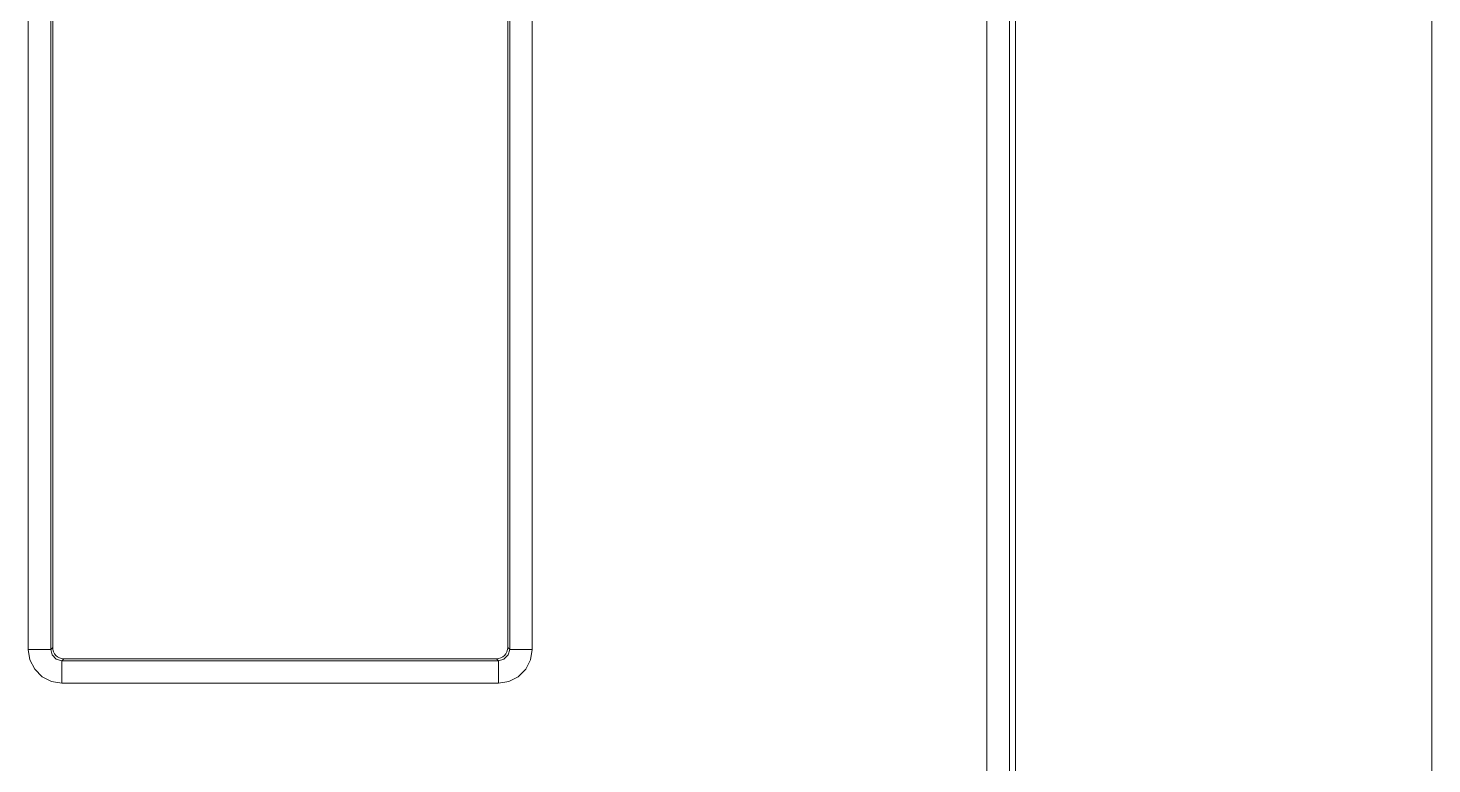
# Model space of a CAD drawing. Header units: millimetres. Extents: x 33157 to 59611, y -29750 to 1750.
# Drawn here: x 55095.9 to 55158.2, y 459.6 to 492.3 of the extents above; entities that cross this region are included whole.
import ezdxf

# ---------------------------------------------------------------- set-up
doc = ezdxf.new("R2010")
doc.units = ezdxf.units.MM
doc.layers.add('layer 1', color=7, linetype='Continuous', lineweight=18)
doc.layers.add('YOUCEGUDINGEDXF_CONTINUOUS_LINE', color=7, linetype='Continuous', lineweight=18)

msp = doc.modelspace()

# ---------------------------------------------------------------- linework, layer by layer
at = {"layer": 'layer 1', "lineweight": 9}
for p, q in [((55138.459, 575.291), (55138.459, 409.28)), ((55139.46, 574.291), (55139.46, 410.281)), ((55139.723, 574.291), (55139.723, 410.281)), ((55095.883, 519.53), (55095.883, 464.69)), ((55096.884, 519.53), (55096.884, 464.69)), ((55096.972, 519.442), (55096.972, 464.778)), ((55117.18, 519.442), (55117.18, 464.778)), ((55117.268, 519.53), (55117.268, 464.69)), ((55118.269, 519.53), (55118.269, 464.69)), ((55097.384, 464.19), (55097.384, 463.19)), ((55116.768, 464.19), (55116.768, 463.19))]:
    msp.add_line(p, q, dxfattribs=at)
for points in [[(55095.883, 464.69), (55095.883, 464.69), (55096.884, 464.69), (55096.884, 464.69)], [(55096.972, 464.778), (55096.972, 464.778), (55096.884, 464.69), (55096.884, 464.69)], [(55117.18, 464.778), (55117.18, 464.778), (55117.268, 464.69), (55117.268, 464.69)], [(55118.269, 464.69), (55118.269, 464.69), (55117.268, 464.69), (55117.268, 464.69)], [(55116.768, 464.19), (55116.768, 464.19), (55097.384, 464.19), (55097.384, 464.19)], [(55116.68, 464.278), (55116.68, 464.278), (55097.463, 464.278), (55097.463, 464.278)], [(55097.463, 464.278), (55097.463, 464.278), (55097.384, 464.19), (55097.384, 464.19)], [(55116.68, 464.278), (55116.68, 464.278), (55116.768, 464.19), (55116.768, 464.19)], [(55116.768, 463.19), (55116.768, 463.19), (55097.384, 463.19), (55097.384, 463.19)]]:
    msp.add_open_spline(points, degree=3, dxfattribs=at)
for points, knots in [([(55095.883, 464.69), (55095.883, 464.69), (55095.954, 464.225), (55095.954, 464.225), (55095.954, 464.225), (55096.173, 463.813), (55096.173, 463.813), (55096.173, 463.813), (55096.498, 463.479), (55096.498, 463.479), (55096.498, 463.479), (55096.919, 463.269), (55096.919, 463.269), (55096.919, 463.269), (55097.384, 463.19), (55097.384, 463.19)], [0, 0, 0, 0, 148020.779021, 148020.779021, 148020.779021, 296041.558042, 296041.558042, 296041.558042, 444062.337063, 444062.337063, 444062.337063, 592083.116084, 592083.116084, 592083.116084, 740103.895106, 740103.895106, 740103.895106, 740103.895106]), ([(55096.884, 464.69), (55096.884, 464.69), (55096.946, 464.445), (55096.946, 464.445), (55096.946, 464.445), (55097.13, 464.26), (55097.13, 464.26), (55097.13, 464.26), (55097.384, 464.19), (55097.384, 464.19)], [0, 0, 0, 0, 158399.583779, 158399.583779, 158399.583779, 316799.167559, 316799.167559, 316799.167559, 475198.751338, 475198.751338, 475198.751338, 475198.751338]), ([(55096.972, 464.778), (55096.972, 464.778), (55096.981, 464.682), (55096.981, 464.682), (55096.981, 464.682), (55097.007, 464.585), (55097.007, 464.585), (55097.007, 464.585), (55097.051, 464.497), (55097.051, 464.497), (55097.051, 464.497), (55097.112, 464.427), (55097.112, 464.427), (55097.112, 464.427), (55097.191, 464.366), (55097.191, 464.366), (55097.191, 464.366), (55097.279, 464.313), (55097.279, 464.313), (55097.279, 464.313), (55097.367, 464.287), (55097.367, 464.287), (55097.367, 464.287), (55097.463, 464.278), (55097.463, 464.278)], [0, 0, 0, 0, 142157.492062, 142157.492062, 142157.492062, 284314.984124, 284314.984124, 284314.984124, 426472.476187, 426472.476187, 426472.476187, 568629.968249, 568629.968249, 568629.968249, 710787.460311, 710787.460311, 710787.460311, 852944.952373, 852944.952373, 852944.952373, 995102.444435, 995102.444435, 995102.444435, 1137259.936497, 1137259.936497, 1137259.936497, 1137259.936497]), ([(55116.68, 464.278), (55116.68, 464.278), (55116.776, 464.287), (55116.776, 464.287), (55116.776, 464.287), (55116.873, 464.313), (55116.873, 464.313), (55116.873, 464.313), (55116.961, 464.366), (55116.961, 464.366), (55116.961, 464.366), (55117.031, 464.427), (55117.031, 464.427), (55117.031, 464.427), (55117.092, 464.497), (55117.092, 464.497), (55117.092, 464.497), (55117.145, 464.585), (55117.145, 464.585), (55117.145, 464.585), (55117.171, 464.682), (55117.171, 464.682), (55117.171, 464.682), (55117.18, 464.778), (55117.18, 464.778)], [0, 0, 0, 0, 142209.117349, 142209.117349, 142209.117349, 284418.234699, 284418.234699, 284418.234699, 426627.352048, 426627.352048, 426627.352048, 568836.469397, 568836.469397, 568836.469397, 711045.586747, 711045.586747, 711045.586747, 853254.704096, 853254.704096, 853254.704096, 995463.821445, 995463.821445, 995463.821445, 1137672.938795, 1137672.938795, 1137672.938795, 1137672.938795]), ([(55116.768, 463.19), (55116.768, 463.19), (55117.233, 463.269), (55117.233, 463.269), (55117.233, 463.269), (55117.645, 463.479), (55117.645, 463.479), (55117.645, 463.479), (55117.979, 463.813), (55117.979, 463.813), (55117.979, 463.813), (55118.19, 464.225), (55118.19, 464.225), (55118.19, 464.225), (55118.269, 464.69), (55118.269, 464.69)], [0, 0, 0, 0, 148078.879512, 148078.879512, 148078.879512, 296157.759024, 296157.759024, 296157.759024, 444236.638535, 444236.638535, 444236.638535, 592315.518047, 592315.518047, 592315.518047, 740394.397559, 740394.397559, 740394.397559, 740394.397559]), ([(55116.768, 464.19), (55116.768, 464.19), (55117.013, 464.26), (55117.013, 464.26), (55117.013, 464.26), (55117.198, 464.445), (55117.198, 464.445), (55117.198, 464.445), (55117.268, 464.69), (55117.268, 464.69)], [0, 0, 0, 0, 158457.565459, 158457.565459, 158457.565459, 316915.130919, 316915.130919, 316915.130919, 475372.696378, 475372.696378, 475372.696378, 475372.696378])]:
    msp.add_open_spline(points, degree=3, knots=knots, dxfattribs=at)
at = {"layer": 'YOUCEGUDINGEDXF_CONTINUOUS_LINE', "color": 7, "linetype": 'Continuous'}
msp.add_line((55158.222, 424.288), (55158.222, 560.288), dxfattribs=at)

doc.saveas('drawing.dxf')
